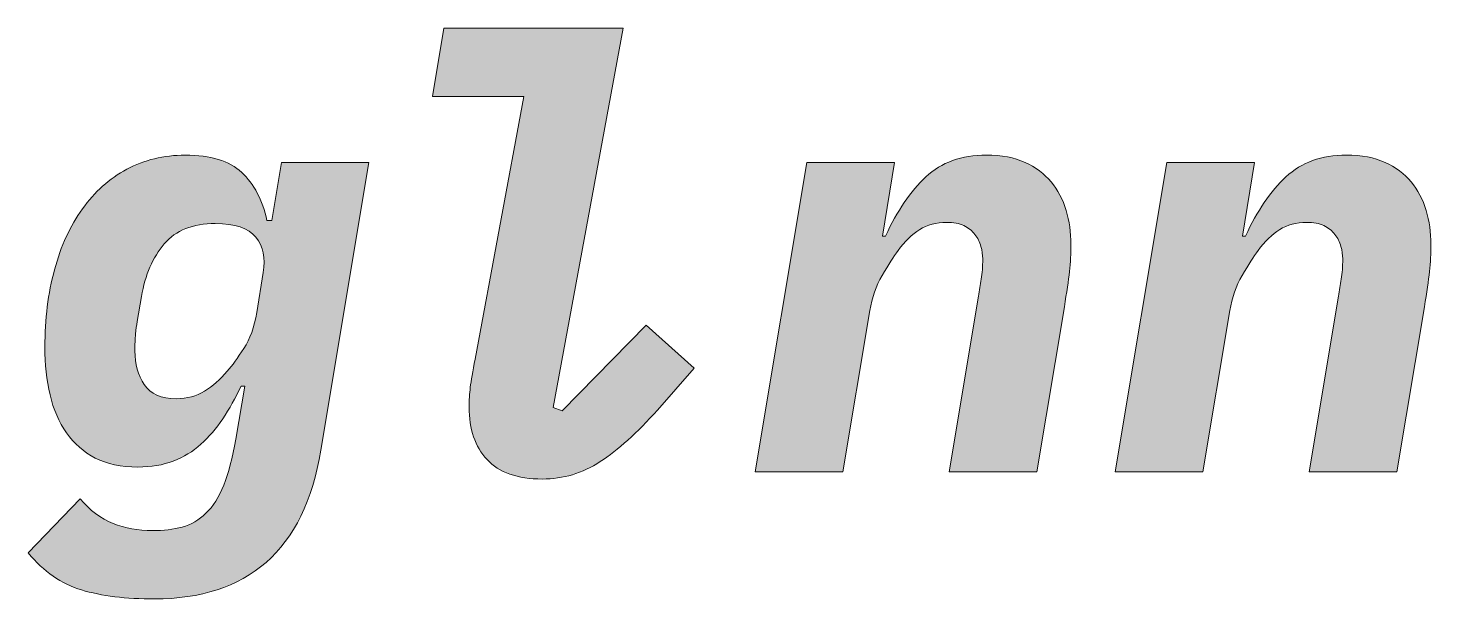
# Model space of a CAD drawing. Header units: millimetres. Extents: x 321 to 468, y -292 to -120.
# Drawn here: x 329.24 to 335.84, y -122.66 to -119.97 of the extents above; entities that cross this region are included whole.
import ezdxf

# ---------------------------------------------------------------- set-up
doc = ezdxf.new("R2010")
doc.units = ezdxf.units.MM
doc.header["$MEASUREMENT"] = 0
doc.layers.add('Layer 1', color=7, linetype='Continuous', lineweight=0)

msp = doc.modelspace()

# ---------------------------------------------------------------- hatches: boundary and pattern name
at = {"layer": 'Layer 1'}
h = msp.add_hatch(color=1, dxfattribs=at)
h.dxf.hatch_style = 2
edge = h.paths.add_edge_path()
edge.add_spline(control_points=[(331.6561, -122.0949), (331.5393, -122.0949), (331.4528, -122.0643), (331.3963, -122.0031), (331.3398, -121.942), (331.3116, -121.8596), (331.3116, -121.7563), (331.3116, -121.7242), (331.3136, -121.6932), (331.3174, -121.6631), (331.3212, -121.6329), (331.3288, -121.5887), (331.3398, -121.5304), (331.3398, -121.5304), (331.5686, -120.2943), (331.5686, -120.2943), (331.5686, -120.2943), (331.1397, -120.2943), (331.1397, -120.2943), (331.1397, -120.2943), (331.1931, -119.9726), (331.1931, -119.9726), (331.1931, -119.9726), (332.0371, -119.9726), (332.0371, -119.9726), (332.0371, -119.9726), (331.7067, -121.759), (331.7067, -121.759), (331.7067, -121.759), (331.7491, -121.7732), (331.7491, -121.7732), (331.7491, -121.7732), (332.1442, -121.3703), (332.1442, -121.3703), (332.1442, -121.3703), (332.3699, -121.5728), (332.3699, -121.5728), (332.3699, -121.5728), (332.198, -121.7702), (332.198, -121.7702), (332.1019, -121.8775), (332.012, -121.9585), (331.9282, -122.0129), (331.8445, -122.0675), (331.7539, -122.0949), (331.6561, -122.0949)], knot_values=[0, 0, 0, 0, 1, 1, 1, 2, 2, 2, 3, 3, 3, 4, 4, 4, 5, 5, 5, 6, 6, 6, 7, 7, 7, 8, 8, 8, 9, 9, 9, 10, 10, 10, 11, 11, 11, 12, 12, 12, 13, 13, 13, 14, 14, 14, 15, 15, 15, 15], degree=3, periodic=0)
h = msp.add_hatch(color=1, dxfattribs=at)
h.dxf.hatch_style = 2
edge = h.paths.add_edge_path()
edge.add_spline(control_points=[(329.9346, -121.7167), (329.9852, -121.7167), (330.0296, -121.7049), (330.0672, -121.6815), (330.1048, -121.6581), (330.1406, -121.6267), (330.1743, -121.5873), (330.1971, -121.5611), (330.2229, -121.5255), (330.2522, -121.4805), (330.2811, -121.4355), (330.3015, -121.3792), (330.3128, -121.3117), (330.3128, -121.3117), (330.3438, -121.1232), (330.3438, -121.1232), (330.3552, -121.0557), (330.3432, -121.0004), (330.3084, -120.9574), (330.2736, -120.9141), (330.2102, -120.8926), (330.1178, -120.8926), (330.0124, -120.8926), (329.9325, -120.9245), (329.8781, -120.9882), (329.8236, -121.0519), (329.7878, -121.1344), (329.7709, -121.2357), (329.7709, -121.2357), (329.7509, -121.3539), (329.7509, -121.3539), (329.7471, -121.3708), (329.7444, -121.3904), (329.7427, -121.413), (329.7406, -121.4354), (329.7399, -121.4617), (329.7399, -121.4917), (329.7399, -121.5535), (329.7544, -121.6066), (329.7837, -121.6505), (329.8126, -121.6946), (329.8629, -121.7167), (329.9346, -121.7167)], knot_values=[0, 0, 0, 0, 1, 1, 1, 2, 2, 2, 3, 3, 3, 4, 4, 4, 5, 5, 5, 6, 6, 6, 7, 7, 7, 8, 8, 8, 9, 9, 9, 10, 10, 10, 11, 11, 11, 12, 12, 12, 13, 13, 13, 14, 14, 14, 14], degree=3, periodic=0)
edge = h.paths.add_edge_path()
edge.add_spline(control_points=[(329.8329, -122.6592), (329.6975, -122.6592), (329.5828, -122.6451), (329.4888, -122.6167), (329.3944, -122.5881), (329.3107, -122.5302), (329.2373, -122.4429), (329.2373, -122.4429), (329.4829, -122.1879), (329.4829, -122.1879), (329.528, -122.2426), (329.5794, -122.2811), (329.6369, -122.3037), (329.6941, -122.3263), (329.7558, -122.3376), (329.8216, -122.3376), (329.8743, -122.3376), (329.9215, -122.332), (329.9628, -122.3208), (330.0042, -122.3094), (330.0414, -122.2879), (330.0741, -122.2562), (330.1072, -122.2243), (330.1351, -122.1802), (330.1575, -122.124), (330.1802, -122.0679), (330.1988, -121.9957), (330.214, -121.9077), (330.214, -121.9077), (330.2563, -121.6576), (330.2563, -121.6576), (330.2563, -121.6576), (330.2395, -121.6576), (330.2395, -121.6576), (330.2129, -121.7141), (330.1843, -121.7654), (330.1533, -121.8114), (330.1223, -121.8574), (330.0879, -121.8974), (330.0503, -121.9313), (330.0124, -121.965), (329.9694, -121.9914), (329.9204, -122.0102), (329.8715, -122.029), (329.8161, -122.0384), (329.754, -122.0384), (329.6748, -122.0384), (329.608, -122.0243), (329.5535, -121.9961), (329.4991, -121.9678), (329.4536, -121.9284), (329.4181, -121.8775), (329.3823, -121.8267), (329.3565, -121.7671), (329.3406, -121.6984), (329.3244, -121.6297), (329.3165, -121.5549), (329.3165, -121.4739), (329.3165, -121.3423), (329.3317, -121.2209), (329.3616, -121.11), (329.3916, -120.9989), (329.4354, -120.9034), (329.4929, -120.8235), (329.5501, -120.7434), (329.62, -120.6814), (329.7017, -120.6371), (329.7837, -120.593), (329.8753, -120.5708), (329.9769, -120.5708), (330.0954, -120.5708), (330.184, -120.5979), (330.2422, -120.652), (330.3004, -120.706), (330.3401, -120.7815), (330.3607, -120.8783), (330.3607, -120.8783), (330.3831, -120.8783), (330.3831, -120.8783), (330.3831, -120.8783), (330.4286, -120.6048), (330.4286, -120.6048), (330.4286, -120.6048), (330.8406, -120.6048), (330.8406, -120.6048), (330.8406, -120.6048), (330.6146, -121.9594), (330.6146, -121.9594), (330.5754, -122.1964), (330.4892, -122.3724), (330.3566, -122.4872), (330.224, -122.6019), (330.0493, -122.6592), (329.8329, -122.6592)], knot_values=[0, 0, 0, 0, 1, 1, 1, 2, 2, 2, 3, 3, 3, 4, 4, 4, 5, 5, 5, 6, 6, 6, 7, 7, 7, 8, 8, 8, 9, 9, 9, 10, 10, 10, 11, 11, 11, 12, 12, 12, 13, 13, 13, 14, 14, 14, 15, 15, 15, 16, 16, 16, 17, 17, 17, 18, 18, 18, 19, 19, 19, 20, 20, 20, 21, 21, 21, 22, 22, 22, 23, 23, 23, 24, 24, 24, 25, 25, 25, 26, 26, 26, 27, 27, 27, 28, 28, 28, 29, 29, 29, 30, 30, 30, 31, 31, 31, 31], degree=3, periodic=0)
h = msp.add_hatch(color=1, dxfattribs=at)
h.dxf.hatch_style = 2
edge = h.paths.add_edge_path()
edge.add_spline(control_points=[(332.6579, -122.061), (332.6579, -122.061), (332.9004, -120.6048), (332.9004, -120.6048), (332.9004, -120.6048), (333.3125, -120.6048), (333.3125, -120.6048), (333.3125, -120.6048), (333.2563, -120.9518), (333.2563, -120.9518), (333.2563, -120.9518), (333.2701, -120.9518), (333.2701, -120.9518), (333.3249, -120.8333), (333.3883, -120.7401), (333.4606, -120.6724), (333.5333, -120.6048), (333.6277, -120.5708), (333.7445, -120.5708), (333.8158, -120.5708), (333.8764, -120.5822), (333.9264, -120.6048), (333.9763, -120.6273), (334.0173, -120.658), (334.049, -120.6964), (334.0811, -120.735), (334.1045, -120.7798), (334.1197, -120.8306), (334.1348, -120.8812), (334.1424, -120.935), (334.1424, -120.9913), (334.1424, -121.0328), (334.14, -121.0752), (334.1352, -121.1184), (334.1307, -121.1617), (334.1224, -121.2171), (334.1114, -121.2848), (334.1114, -121.2848), (333.9815, -122.061), (333.9815, -122.061), (333.9815, -122.061), (333.5695, -122.061), (333.5695, -122.061), (333.5695, -122.061), (333.7076, -121.234), (333.7076, -121.234), (333.7114, -121.2078), (333.7156, -121.1809), (333.7204, -121.1537), (333.7252, -121.1263), (333.7276, -121.0948), (333.7276, -121.0592), (333.7276, -121.0404), (333.7245, -121.0206), (333.719, -120.9999), (333.7135, -120.9792), (333.7038, -120.9603), (333.6908, -120.9434), (333.6777, -120.9265), (333.6601, -120.9129), (333.6387, -120.9024), (333.617, -120.8921), (333.5902, -120.8869), (333.5581, -120.8869), (333.5092, -120.8869), (333.4668, -120.8983), (333.431, -120.9208), (333.3955, -120.9434), (333.3614, -120.9763), (333.3294, -121.0195), (333.3087, -121.0478), (333.2839, -121.0869), (333.2546, -121.1367), (333.2257, -121.1866), (333.2064, -121.2416), (333.1967, -121.3019), (333.1967, -121.3019), (333.0699, -122.061), (333.0699, -122.061), (333.0699, -122.061), (332.6579, -122.061), (332.6579, -122.061)], knot_values=[0, 0, 0, 0, 1, 1, 1, 2, 2, 2, 3, 3, 3, 4, 4, 4, 5, 5, 5, 6, 6, 6, 7, 7, 7, 8, 8, 8, 9, 9, 9, 10, 10, 10, 11, 11, 11, 12, 12, 12, 13, 13, 13, 14, 14, 14, 15, 15, 15, 16, 16, 16, 17, 17, 17, 18, 18, 18, 19, 19, 19, 20, 20, 20, 21, 21, 21, 22, 22, 22, 23, 23, 23, 24, 24, 24, 25, 25, 25, 26, 26, 26, 27, 27, 27, 27], degree=3, periodic=0)
h = msp.add_hatch(color=1, dxfattribs=at)
h.dxf.hatch_style = 2
edge = h.paths.add_edge_path()
edge.add_spline(control_points=[(334.3512, -122.061), (334.3512, -122.061), (334.5937, -120.6048), (334.5937, -120.6048), (334.5937, -120.6048), (335.0057, -120.6048), (335.0057, -120.6048), (335.0057, -120.6048), (334.9496, -120.9518), (334.9496, -120.9518), (334.9496, -120.9518), (334.9634, -120.9518), (334.9634, -120.9518), (335.0181, -120.8333), (335.0815, -120.7401), (335.1539, -120.6724), (335.2266, -120.6048), (335.321, -120.5708), (335.4378, -120.5708), (335.5091, -120.5708), (335.5697, -120.5822), (335.6197, -120.6048), (335.6696, -120.6273), (335.7106, -120.658), (335.7423, -120.6964), (335.7743, -120.735), (335.7978, -120.7798), (335.8129, -120.8306), (335.8281, -120.8812), (335.8357, -120.935), (335.8357, -120.9913), (335.8357, -121.0328), (335.8333, -121.0752), (335.8284, -121.1184), (335.824, -121.1617), (335.8157, -121.2171), (335.8047, -121.2848), (335.8047, -121.2848), (335.6748, -122.061), (335.6748, -122.061), (335.6748, -122.061), (335.2627, -122.061), (335.2627, -122.061), (335.2627, -122.061), (335.4009, -121.234), (335.4009, -121.234), (335.4047, -121.2078), (335.4088, -121.1809), (335.4136, -121.1537), (335.4185, -121.1263), (335.4209, -121.0948), (335.4209, -121.0592), (335.4209, -121.0404), (335.4178, -121.0206), (335.4123, -120.9999), (335.4068, -120.9792), (335.3971, -120.9603), (335.384, -120.9434), (335.3709, -120.9265), (335.3534, -120.9129), (335.332, -120.9024), (335.3103, -120.8921), (335.2834, -120.8869), (335.2514, -120.8869), (335.2025, -120.8869), (335.1601, -120.8983), (335.1243, -120.9208), (335.0888, -120.9434), (335.0547, -120.9763), (335.0226, -121.0195), (335.002, -121.0478), (334.9771, -121.0869), (334.9479, -121.1367), (334.9189, -121.1866), (334.8996, -121.2416), (334.89, -121.3019), (334.89, -121.3019), (334.7632, -122.061), (334.7632, -122.061), (334.7632, -122.061), (334.3512, -122.061), (334.3512, -122.061)], knot_values=[0, 0, 0, 0, 1, 1, 1, 2, 2, 2, 3, 3, 3, 4, 4, 4, 5, 5, 5, 6, 6, 6, 7, 7, 7, 8, 8, 8, 9, 9, 9, 10, 10, 10, 11, 11, 11, 12, 12, 12, 13, 13, 13, 14, 14, 14, 15, 15, 15, 16, 16, 16, 17, 17, 17, 18, 18, 18, 19, 19, 19, 20, 20, 20, 21, 21, 21, 22, 22, 22, 23, 23, 23, 24, 24, 24, 25, 25, 25, 26, 26, 26, 27, 27, 27, 27], degree=3, periodic=0)

# ---------------------------------------------------------------- linework, layer by layer
for points, knots in [([(331.6561, -122.0949), (331.5393, -122.0949), (331.4528, -122.0643), (331.3963, -122.0031), (331.3398, -121.942), (331.3116, -121.8596), (331.3116, -121.7563), (331.3116, -121.7242), (331.3136, -121.6932), (331.3174, -121.6631), (331.3212, -121.6329), (331.3288, -121.5887), (331.3398, -121.5304), (331.3398, -121.5304), (331.5686, -120.2943), (331.5686, -120.2943), (331.5686, -120.2943), (331.1397, -120.2943), (331.1397, -120.2943), (331.1397, -120.2943), (331.1931, -119.9726), (331.1931, -119.9726), (331.1931, -119.9726), (332.0371, -119.9726), (332.0371, -119.9726), (332.0371, -119.9726), (331.7067, -121.759), (331.7067, -121.759), (331.7067, -121.759), (331.7491, -121.7732), (331.7491, -121.7732), (331.7491, -121.7732), (332.1442, -121.3703), (332.1442, -121.3703), (332.1442, -121.3703), (332.3699, -121.5728), (332.3699, -121.5728), (332.3699, -121.5728), (332.198, -121.7702), (332.198, -121.7702), (332.1019, -121.8775), (332.012, -121.9585), (331.9282, -122.0129), (331.8445, -122.0675), (331.7539, -122.0949), (331.6561, -122.0949)], [0, 0, 0, 0, 1, 1, 1, 2, 2, 2, 3, 3, 3, 4, 4, 4, 5, 5, 5, 6, 6, 6, 7, 7, 7, 8, 8, 8, 9, 9, 9, 10, 10, 10, 11, 11, 11, 12, 12, 12, 13, 13, 13, 14, 14, 14, 15, 15, 15, 15]), ([(329.8329, -122.6592), (329.6975, -122.6592), (329.5828, -122.6451), (329.4888, -122.6167), (329.3944, -122.5881), (329.3107, -122.5302), (329.2373, -122.4429), (329.2373, -122.4429), (329.4829, -122.1879), (329.4829, -122.1879), (329.528, -122.2426), (329.5794, -122.2811), (329.6369, -122.3037), (329.6941, -122.3263), (329.7558, -122.3376), (329.8216, -122.3376), (329.8743, -122.3376), (329.9215, -122.332), (329.9628, -122.3208), (330.0042, -122.3094), (330.0414, -122.2879), (330.0741, -122.2562), (330.1072, -122.2243), (330.1351, -122.1802), (330.1575, -122.124), (330.1802, -122.0679), (330.1988, -121.9957), (330.214, -121.9077), (330.214, -121.9077), (330.2563, -121.6576), (330.2563, -121.6576), (330.2563, -121.6576), (330.2395, -121.6576), (330.2395, -121.6576), (330.2129, -121.7141), (330.1843, -121.7654), (330.1533, -121.8114), (330.1223, -121.8574), (330.0879, -121.8974), (330.0503, -121.9313), (330.0124, -121.965), (329.9694, -121.9914), (329.9204, -122.0102), (329.8715, -122.029), (329.8161, -122.0384), (329.754, -122.0384), (329.6748, -122.0384), (329.608, -122.0243), (329.5535, -121.9961), (329.4991, -121.9678), (329.4536, -121.9284), (329.4181, -121.8775), (329.3823, -121.8267), (329.3565, -121.7671), (329.3406, -121.6984), (329.3244, -121.6297), (329.3165, -121.5549), (329.3165, -121.4739), (329.3165, -121.3423), (329.3317, -121.2209), (329.3616, -121.11), (329.3916, -120.9989), (329.4354, -120.9034), (329.4929, -120.8235), (329.5501, -120.7434), (329.62, -120.6814), (329.7017, -120.6371), (329.7837, -120.593), (329.8753, -120.5708), (329.9769, -120.5708), (330.0954, -120.5708), (330.184, -120.5979), (330.2422, -120.652), (330.3004, -120.706), (330.3401, -120.7815), (330.3607, -120.8783), (330.3607, -120.8783), (330.3831, -120.8783), (330.3831, -120.8783), (330.3831, -120.8783), (330.4286, -120.6048), (330.4286, -120.6048), (330.4286, -120.6048), (330.8406, -120.6048), (330.8406, -120.6048), (330.8406, -120.6048), (330.6146, -121.9594), (330.6146, -121.9594), (330.5754, -122.1964), (330.4892, -122.3724), (330.3566, -122.4872), (330.224, -122.6019), (330.0493, -122.6592), (329.8329, -122.6592)], [0, 0, 0, 0, 1, 1, 1, 2, 2, 2, 3, 3, 3, 4, 4, 4, 5, 5, 5, 6, 6, 6, 7, 7, 7, 8, 8, 8, 9, 9, 9, 10, 10, 10, 11, 11, 11, 12, 12, 12, 13, 13, 13, 14, 14, 14, 15, 15, 15, 16, 16, 16, 17, 17, 17, 18, 18, 18, 19, 19, 19, 20, 20, 20, 21, 21, 21, 22, 22, 22, 23, 23, 23, 24, 24, 24, 25, 25, 25, 26, 26, 26, 27, 27, 27, 28, 28, 28, 29, 29, 29, 30, 30, 30, 31, 31, 31, 31]), ([(332.6579, -122.061), (332.6579, -122.061), (332.9004, -120.6048), (332.9004, -120.6048), (332.9004, -120.6048), (333.3125, -120.6048), (333.3125, -120.6048), (333.3125, -120.6048), (333.2563, -120.9518), (333.2563, -120.9518), (333.2563, -120.9518), (333.2701, -120.9518), (333.2701, -120.9518), (333.3249, -120.8333), (333.3883, -120.7401), (333.4606, -120.6724), (333.5333, -120.6048), (333.6277, -120.5708), (333.7445, -120.5708), (333.8158, -120.5708), (333.8764, -120.5822), (333.9264, -120.6048), (333.9763, -120.6273), (334.0173, -120.658), (334.049, -120.6964), (334.0811, -120.735), (334.1045, -120.7798), (334.1197, -120.8306), (334.1348, -120.8812), (334.1424, -120.935), (334.1424, -120.9913), (334.1424, -121.0328), (334.14, -121.0752), (334.1352, -121.1184), (334.1307, -121.1617), (334.1224, -121.2171), (334.1114, -121.2848), (334.1114, -121.2848), (333.9815, -122.061), (333.9815, -122.061), (333.9815, -122.061), (333.5695, -122.061), (333.5695, -122.061), (333.5695, -122.061), (333.7076, -121.234), (333.7076, -121.234), (333.7114, -121.2078), (333.7156, -121.1809), (333.7204, -121.1537), (333.7252, -121.1263), (333.7276, -121.0948), (333.7276, -121.0592), (333.7276, -121.0404), (333.7245, -121.0206), (333.719, -120.9999), (333.7135, -120.9792), (333.7038, -120.9603), (333.6908, -120.9434), (333.6777, -120.9265), (333.6601, -120.9129), (333.6387, -120.9024), (333.617, -120.8921), (333.5902, -120.8869), (333.5581, -120.8869), (333.5092, -120.8869), (333.4668, -120.8983), (333.431, -120.9208), (333.3955, -120.9434), (333.3614, -120.9763), (333.3294, -121.0195), (333.3087, -121.0478), (333.2839, -121.0869), (333.2546, -121.1367), (333.2257, -121.1866), (333.2064, -121.2416), (333.1967, -121.3019), (333.1967, -121.3019), (333.0699, -122.061), (333.0699, -122.061), (333.0699, -122.061), (332.6579, -122.061), (332.6579, -122.061)], [0, 0, 0, 0, 1, 1, 1, 2, 2, 2, 3, 3, 3, 4, 4, 4, 5, 5, 5, 6, 6, 6, 7, 7, 7, 8, 8, 8, 9, 9, 9, 10, 10, 10, 11, 11, 11, 12, 12, 12, 13, 13, 13, 14, 14, 14, 15, 15, 15, 16, 16, 16, 17, 17, 17, 18, 18, 18, 19, 19, 19, 20, 20, 20, 21, 21, 21, 22, 22, 22, 23, 23, 23, 24, 24, 24, 25, 25, 25, 26, 26, 26, 27, 27, 27, 27]), ([(334.3512, -122.061), (334.3512, -122.061), (334.5937, -120.6048), (334.5937, -120.6048), (334.5937, -120.6048), (335.0057, -120.6048), (335.0057, -120.6048), (335.0057, -120.6048), (334.9496, -120.9518), (334.9496, -120.9518), (334.9496, -120.9518), (334.9634, -120.9518), (334.9634, -120.9518), (335.0181, -120.8333), (335.0815, -120.7401), (335.1539, -120.6724), (335.2266, -120.6048), (335.321, -120.5708), (335.4378, -120.5708), (335.5091, -120.5708), (335.5697, -120.5822), (335.6197, -120.6048), (335.6696, -120.6273), (335.7106, -120.658), (335.7423, -120.6964), (335.7743, -120.735), (335.7978, -120.7798), (335.8129, -120.8306), (335.8281, -120.8812), (335.8357, -120.935), (335.8357, -120.9913), (335.8357, -121.0328), (335.8333, -121.0752), (335.8284, -121.1184), (335.824, -121.1617), (335.8157, -121.2171), (335.8047, -121.2848), (335.8047, -121.2848), (335.6748, -122.061), (335.6748, -122.061), (335.6748, -122.061), (335.2627, -122.061), (335.2627, -122.061), (335.2627, -122.061), (335.4009, -121.234), (335.4009, -121.234), (335.4047, -121.2078), (335.4088, -121.1809), (335.4136, -121.1537), (335.4185, -121.1263), (335.4209, -121.0948), (335.4209, -121.0592), (335.4209, -121.0404), (335.4178, -121.0206), (335.4123, -120.9999), (335.4068, -120.9792), (335.3971, -120.9603), (335.384, -120.9434), (335.3709, -120.9265), (335.3534, -120.9129), (335.332, -120.9024), (335.3103, -120.8921), (335.2834, -120.8869), (335.2514, -120.8869), (335.2025, -120.8869), (335.1601, -120.8983), (335.1243, -120.9208), (335.0888, -120.9434), (335.0547, -120.9763), (335.0226, -121.0195), (335.002, -121.0478), (334.9771, -121.0869), (334.9479, -121.1367), (334.9189, -121.1866), (334.8996, -121.2416), (334.89, -121.3019), (334.89, -121.3019), (334.7632, -122.061), (334.7632, -122.061), (334.7632, -122.061), (334.3512, -122.061), (334.3512, -122.061)], [0, 0, 0, 0, 1, 1, 1, 2, 2, 2, 3, 3, 3, 4, 4, 4, 5, 5, 5, 6, 6, 6, 7, 7, 7, 8, 8, 8, 9, 9, 9, 10, 10, 10, 11, 11, 11, 12, 12, 12, 13, 13, 13, 14, 14, 14, 15, 15, 15, 16, 16, 16, 17, 17, 17, 18, 18, 18, 19, 19, 19, 20, 20, 20, 21, 21, 21, 22, 22, 22, 23, 23, 23, 24, 24, 24, 25, 25, 25, 26, 26, 26, 27, 27, 27, 27]), ([(329.9346, -121.7167), (329.9852, -121.7167), (330.0296, -121.7049), (330.0672, -121.6815), (330.1048, -121.6581), (330.1406, -121.6267), (330.1743, -121.5873), (330.1971, -121.5611), (330.2229, -121.5255), (330.2522, -121.4805), (330.2811, -121.4355), (330.3015, -121.3792), (330.3128, -121.3117), (330.3128, -121.3117), (330.3438, -121.1232), (330.3438, -121.1232), (330.3552, -121.0557), (330.3432, -121.0004), (330.3084, -120.9574), (330.2736, -120.9141), (330.2102, -120.8926), (330.1178, -120.8926), (330.0124, -120.8926), (329.9325, -120.9245), (329.8781, -120.9882), (329.8236, -121.0519), (329.7878, -121.1344), (329.7709, -121.2357), (329.7709, -121.2357), (329.7509, -121.3539), (329.7509, -121.3539), (329.7471, -121.3708), (329.7444, -121.3904), (329.7427, -121.413), (329.7406, -121.4354), (329.7399, -121.4617), (329.7399, -121.4917), (329.7399, -121.5535), (329.7544, -121.6066), (329.7837, -121.6505), (329.8126, -121.6946), (329.8629, -121.7167), (329.9346, -121.7167)], [0, 0, 0, 0, 1, 1, 1, 2, 2, 2, 3, 3, 3, 4, 4, 4, 5, 5, 5, 6, 6, 6, 7, 7, 7, 8, 8, 8, 9, 9, 9, 10, 10, 10, 11, 11, 11, 12, 12, 12, 13, 13, 13, 14, 14, 14, 14])]:
    msp.add_open_spline(points, degree=3, knots=knots, dxfattribs=at)

doc.saveas('drawing.dxf')
